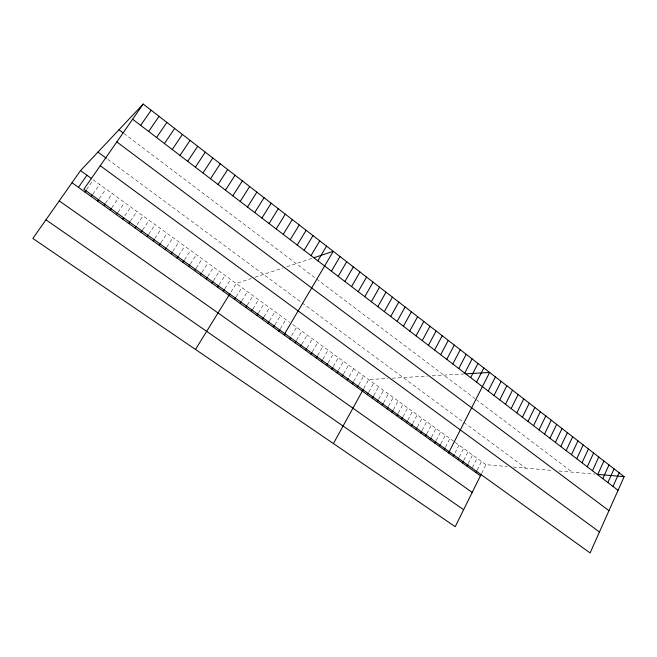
<?xml version="1.0" encoding="UTF-8"?>
<svg xmlns="http://www.w3.org/2000/svg" width="657" height="657" viewBox="0 0 657 657"><rect width="100%" height="100%" fill="white"/><g stroke="black" fill="none" stroke-linecap="round" stroke-linejoin="round"><path stroke-width="0.49" stroke-dasharray="3.29 2.46" d="M481.688 473.229L485.934 464.663L507.212 466.511M477.237 470.026L481.499 461.444M472.326 467.669L477.048 458.216M468.26 463.571L472.572 454.973M463.743 460.327L468.08 451.712M459.202 457.058L463.563 448.435M455.087 452.919L459.029 445.142M445.462 447.171L449.897 438.523M440.839 443.845L445.298 435.18M436.199 440.502L440.675 431.83M431.526 437.151L436.034 428.463M426.836 433.776L431.37 425.079M422.131 430.384L426.68 421.679M417.392 426.976L421.975 418.263M412.637 423.56L417.236 414.83M407.857 420.119L412.489 411.381M403.053 416.669L407.71 407.915M398.232 413.196L402.913 404.433M393.379 409.705L398.085 400.934M388.509 406.198L393.239 397.419M383.614 402.684L388.377 393.888M378.695 399.144L383.483 390.34M373.751 395.588L378.563 386.776M368.791 392.015L373.628 383.195M363.797 388.427L368.659 379.59L387.942 378.457M358.779 384.813L363.674 375.976M353.737 381.191L358.665 372.338M349.171 376.658L353.622 368.684M343.586 373.882L348.563 365.013M338.47 370.203L343.471 361.317M333.329 366.507L338.363 357.613M328.163 362.795L333.23 353.885M322.866 359.248L328.065 350.14M317.651 355.494L322.874 346.379M312.404 351.725L317.66 342.593M307.131 347.931L312.42 338.798M301.834 344.12L307.156 334.971M296.512 340.293L301.867 331.136M291.651 335.612L296.545 327.276M280.383 328.689L285.828 319.499M274.946 324.788L280.424 315.582M269.493 320.854L274.996 311.648M263.999 316.912L269.542 307.69M258.488 312.946L264.057 303.706M252.945 308.954L258.546 299.715M247.369 304.947L253.002 295.691M241.768 300.914L247.434 291.651M236.134 296.865L241.842 287.594M231.001 291.954L236.216 283.512L251.253 278.527M224.842 288.743L230.607 279.447M219.175 284.67L224.981 275.365M213.484 280.572L219.315 271.259M207.76 276.457L213.632 267.128M202.003 272.318L207.908 262.981M196.221 268.155L202.159 258.809M190.407 263.974L196.377 254.62M184.56 259.77L190.571 250.399M178.679 255.54L184.732 246.17M172.775 251.294L178.86 241.907M166.837 247.024L172.955 237.629M160.866 242.729L167.026 233.325M154.863 238.417L161.064 228.997M148.72 234.245L155.068 224.645M142.651 229.884L149.04 220.276M137.091 224.694L142.98 215.874M130.423 221.089L136.886 211.455M124.797 215.849L130.759 207.012M118.055 212.195L124.6 202.545M111.83 207.711L118.408 198.053M105.563 203.21L112.183 193.536M99.256 198.677L105.925 188.994M92.924 194.119L99.626 184.428M86.56 189.545L93.302 179.837L289.663 322.283M254.965 277.295L283.003 267.99M286.797 266.734L312.149 258.324M392.319 378.194L427.436 376.124M432.166 375.845L464.08 373.956M513.257 467.037L552.907 470.478M558.959 471.003L594.741 474.108M292.726 324.509L453.708 441.29M455.235 442.391L485.934 464.663M107.83 159.364L301.276 302.294M302.097 302.902L463.078 421.843M463.891 422.443L525.707 468.113M123.894 133.47L315.081 277.87M316.633 279.044L474.773 398.495M476.292 399.645L572.296 472.161"/><path stroke-width="0.99" d="M624.15 476.662L590.093 552.931L83.866 189.241L143.193 104.069L624.15 476.662L597.32 474.329M612.997 486.443L619.132 472.769M607.906 482.55L614.081 468.86M602.789 478.641L609.006 464.934M597.648 474.707L603.906 460.976M592.474 470.757L598.773 457.001M587.268 466.774L593.608 453.002M582.028 462.774L588.417 448.977M576.764 458.75L583.194 444.937M571.475 454.701L577.946 440.863M566.145 450.628L572.666 436.774M560.791 446.538L567.352 432.659M555.403 442.416L562.006 428.52M549.983 438.276L556.635 424.356M544.538 434.105L551.231 420.168M539.052 429.916L545.795 415.955M533.541 425.703L540.325 411.725M527.99 421.457L534.823 407.463M522.414 417.195L529.296 403.176M516.796 412.908L523.728 398.865M511.154 408.588L518.127 394.529M481.261 474.091L455.219 526.684L32.85 238.458L80.54 170.582L143.193 104.069M505.471 404.244L512.501 390.168M475.955 472.605L476.81 470.888M499.763 399.875L506.834 385.774M466.971 466.158L467.833 464.433M494.015 395.481L501.135 381.364M462.446 462.906L463.308 461.181M488.225 391.063L495.403 376.921M457.896 459.645L458.767 457.921M453.33 456.369L454.209 454.644M449.216 451.72L489.629 372.453L465.895 373.849M448.747 453.075L449.626 451.351M476.555 382.144L483.831 367.953M444.132 449.774L445.019 448.041M470.667 377.644L477.992 363.436M439.5 446.448L440.395 444.715M434.852 443.105L435.747 441.373M430.179 439.755L431.074 438.014M464.745 373.11L472.12 358.886M458.783 368.552L466.215 354.304M425.481 436.388L426.385 434.647M452.788 363.97L460.27 349.705M420.759 432.996L421.671 431.255M416.021 429.596L416.932 427.855M411.257 426.179L412.177 424.43M446.752 359.354L454.291 345.073M440.683 354.714L448.271 340.408M406.469 422.738L407.397 420.997M401.657 419.289L402.593 417.54M396.828 415.824L397.764 414.074M434.573 350.05L442.218 335.719M391.974 412.341L392.911 410.584M428.43 345.344L436.125 330.997M422.246 340.622L429.99 326.25M387.088 408.835L388.041 407.077M382.185 405.32L383.138 403.562M377.258 401.78L378.218 400.023M416.021 335.858L423.822 321.47M409.754 331.071L417.622 316.666M372.314 398.232L373.275 396.467M403.455 326.258L411.372 311.829M367.337 394.66L368.306 392.894M397.115 321.404L405.09 306.959M333.419 443.574L363.313 389.305M357.309 387.466L358.295 385.7M352.267 383.844L353.252 382.078M390.734 316.526L398.766 302.056M384.312 311.623L392.401 297.128M347.192 380.206L348.185 378.432M342.092 376.543L343.085 374.769M336.967 372.872L337.969 371.09M377.849 306.679L385.996 292.168M371.345 301.703L379.557 287.175M331.826 369.177L332.828 367.394M364.799 296.701L373.069 282.149M326.644 365.464L327.662 363.682M358.205 291.667L366.54 277.098M321.445 361.728L322.39 360.077M316.222 357.983L317.175 356.324M310.966 354.213L311.927 352.554M351.577 286.6L359.97 272.006M305.694 350.427L306.655 348.76M344.9 281.492L353.359 266.882M338.183 276.359L346.707 261.732M300.389 346.617L301.358 344.958M295.059 342.79L296.028 341.131M289.696 338.946L290.673 337.279M331.424 271.193L340.014 256.542M284.777 333.575L333.271 251.319L313.989 257.716M284.309 335.078L285.294 333.411M278.897 331.194L279.89 329.527M317.84 260.804L326.554 246.112M311.007 255.581L319.787 240.873M273.46 327.293L274.454 325.617M267.99 323.367L268.992 321.692M262.488 319.425L263.498 317.75M304.134 250.325L312.978 235.6M256.969 315.459L257.979 313.783M297.219 245.036L306.129 230.287M290.246 239.715L299.231 224.949M251.417 311.475L252.436 309.792M245.833 307.468L246.86 305.784M240.224 303.444L241.25 301.76M283.241 234.352L292.283 219.569M234.582 299.395L235.617 297.711M276.186 228.965L285.294 214.157M269.083 223.528L278.264 208.704M195.482 349.442L229.958 293.638M223.265 291.281L224.316 289.589M217.59 287.208L218.65 285.516M261.929 218.067L271.177 203.218M254.727 212.564L264.048 197.7M211.891 283.11L212.95 281.418M247.484 207.021L256.879 192.14M206.158 278.995L207.226 277.303M200.393 274.864L201.469 273.164M194.595 270.709L195.679 269.009M240.183 201.444L249.652 186.539M232.841 195.827L242.384 180.905M188.773 266.528L189.857 264.828M182.917 262.324L184.009 260.624M177.029 258.102L178.129 256.394M225.45 190.177L235.058 175.238M218.001 184.486L227.683 169.522M171.116 253.857L172.224 252.148M210.503 178.753L220.267 163.774M165.17 249.586L166.278 247.878M159.191 245.299L160.308 243.583M202.956 172.98L212.794 157.984M153.18 240.979L154.305 239.271M147.135 236.643L148.186 235.042M195.359 167.174L205.271 152.161M187.705 161.326L197.7 146.289M141.058 232.282L142.117 230.681M180.002 155.438L190.07 140.384M134.948 227.905L136.015 226.295M128.805 223.495L129.881 221.885M172.249 149.5L182.391 134.439M122.629 219.06L123.713 217.459M164.431 143.53L174.663 128.444M116.42 214.609L117.513 212.999M156.563 137.518L166.878 122.416M110.179 210.125L111.279 208.515M103.905 205.625L105.005 204.015M97.597 201.099L98.706 199.482M148.646 131.466L159.035 116.338M91.249 196.542L92.366 194.932M140.664 125.364L151.143 110.228M84.868 191.967L85.993 190.349M78.454 187.36L86.938 175.222M45.949 219.816L463.628 509.701M59.261 200.87L472.194 492.405M72.007 182.736L480.415 475.808M80.54 170.582L91.709 178.688M100.25 165.72L599.447 531.981M97.967 152.079L106.319 158.247M116.823 141.92L608.957 510.686M118.991 129.757L123.081 132.854M132.632 119.221L618.056 490.311"/></g></svg>
